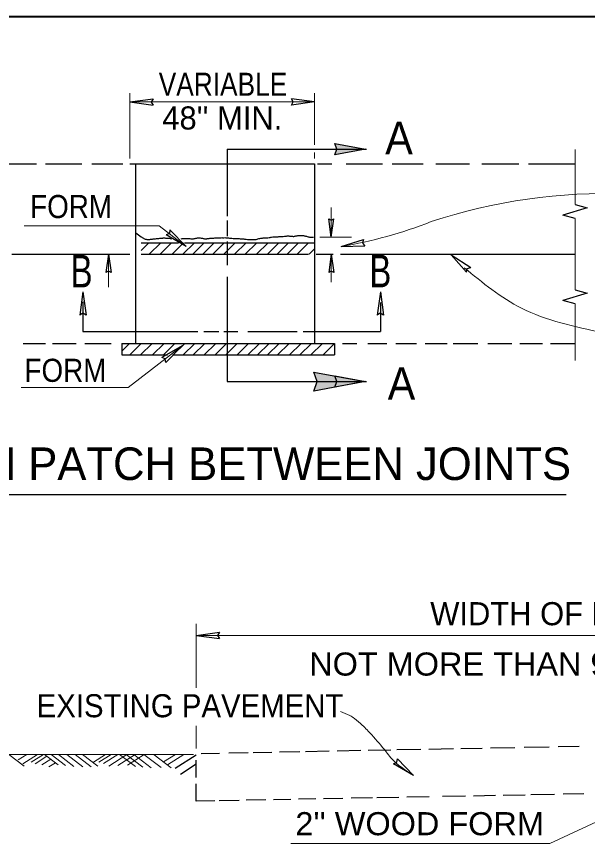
# Model space of a CAD drawing. Extents: x 68 to 441, y -138 to 136.
# Drawn here: x 119.86 to 151.57, y 38.64 to 84.62 of the extents above; entities that cross this region are included whole.
import ezdxf
from ezdxf.enums import TextEntityAlignment as Align

# ---------------------------------------------------------------- set-up
doc = ezdxf.new("R2010")
doc.units = 0
doc.header["$LTSCALE"] = 0.51
doc.layers.add('1', color=7, linetype='Continuous', lineweight=13)

msp = doc.modelspace()

# ---------------------------------------------------------------- hatches: boundary and pattern name
at = {"layer": '1'}
for points in [[(137.5462, 76.9271), (137.6532, 77.243), (137.548, 77.5612), (139.2474, 77.2501)], [(136.3766, 63.7929), (136.555, 64.3192), (136.3796, 64.8496), (139.2122, 64.3308)], [(137.5459, 64.0066), (137.6529, 64.3222), (137.5478, 64.6407), (139.2472, 64.3293)], [(137.5459, 64.0066), (137.6529, 64.3222), (137.5478, 64.6407), (139.2472, 64.3293)]]:
    msp.add_hatch(color=256, dxfattribs=at).paths.add_polyline_path(points)

# ---------------------------------------------------------------- linework, layer by layer
at = {"layer": '1', "lineweight": 40}
msp.add_line((103.6603, 84.6188), (428.6647, 84.6188), dxfattribs=at)
at = {"layer": '1'}
for p, q in [((126.1575, 80.3515), (126.1572, 76.7182)), ((136.4136, 80.351), (136.4136, 77.4818)), ((126.1575, 79.868), (136.4136, 79.868)), ((136.4133, 77.0673), (136.4136, 76.718)), ((150.8992, 74.1677), (150.8992, 77.2186)), ((137.3426, 74.0039), (137.3426, 72.3472)), ((150.8992, 73.391), (150.8992, 69.4192)), ((136.7103, 72.3472), (138.4702, 72.3472)), ((126.7825, 71.6185), (127.2102, 72.0429)), ((127.2331, 71.4088), (127.8718, 72.0429)), ((127.8316, 71.4088), (128.4707, 72.0427)), ((128.4988, 71.4091), (129.1377, 72.0427)), ((129.0967, 71.4088), (129.7357, 72.0429)), ((129.6416, 71.4088), (130.2807, 72.0427)), ((130.1981, 71.4088), (130.8372, 72.0427)), ((130.7581, 71.4086), (131.3972, 72.0427)), ((131.3672, 71.4088), (132.0062, 72.0427)), ((131.9657, 71.4086), (132.6046, 72.0427)), ((132.5628, 71.4086), (133.2016, 72.0427)), ((133.1933, 71.4086), (133.8321, 72.0427)), ((133.7974, 71.4086), (134.4362, 72.0427)), ((134.3328, 71.4086), (134.9716, 72.0424)), ((134.8885, 71.4086), (135.5273, 72.0424)), ((135.4442, 71.4086), (136.0831, 72.0424)), ((124.9667, 71.4093), (124.9667, 69.5757)), ((136.111, 71.4086), (136.4126, 71.7076)), ((137.3423, 71.4088), (137.3426, 69.8493)), ((150.8866, 68.6457), (150.8866, 65.4967)), ((125.6997, 66.0215), (126.1273, 66.4458)), ((126.1502, 65.8118), (126.7891, 66.4456)), ((126.7488, 65.8116), (127.3876, 66.4456)), ((127.416, 65.8118), (128.0546, 66.4456)), ((128.0138, 65.8118), (128.6527, 66.4456)), ((129.1153, 65.8116), (129.7541, 66.4456)), ((129.6753, 65.8116), (130.3141, 66.4453)), ((130.2844, 65.8116), (130.9235, 66.4456)), ((130.8827, 65.8116), (131.5217, 66.4453)), ((131.4797, 65.8116), (132.1188, 66.4453)), ((132.1103, 65.8113), (132.7493, 66.4456)), ((132.7143, 65.8116), (133.3534, 66.4453)), ((133.2497, 65.8113), (133.8887, 66.4453)), ((133.8054, 65.8113), (134.4445, 66.4453)), ((134.3614, 65.8113), (135.0002, 66.4453)), ((135.0282, 65.8113), (135.667, 66.4453)), ((135.5998, 65.8116), (136.2386, 66.4453)), ((136.2132, 65.8113), (136.8522, 66.4453)), ((136.8862, 65.8113), (137.5251, 66.4453)), ((129.8402, 47.2854), (129.8404, 50.8439)), ((129.8402, 50.2057), (180.4024, 50.2059)), ((129.8399, 43.926), (129.8399, 45.1804)), ((129.6866, 43.5957), (114.5992, 43.5957)), ((119.4343, 43.5957), (120.2778, 42.9463)), ((120.4197, 43.5955), (119.9523, 43.2942)), ((121.0206, 43.5955), (120.2021, 43.0672)), ((121.3511, 43.5955), (120.6639, 43.152)), ((121.5477, 43.4913), (120.8897, 43.0664)), ((121.7525, 43.3338), (121.2655, 43.0191)), ((121.4123, 43.5955), (122.1683, 43.0133)), ((121.7769, 43.5955), (122.5812, 42.9766)), ((122.1812, 43.5955), (123.0472, 42.929)), ((122.6443, 43.5957), (123.5462, 42.9018)), ((123.1142, 43.5955), (124.0048, 42.9101)), ((123.5212, 43.5955), (124.372, 42.9408)), ((124.8054, 43.5955), (124.1308, 43.1603)), ((125.1107, 43.5957), (124.4288, 43.1555)), ((125.4875, 43.5955), (124.6957, 43.0841)), ((125.9919, 43.5957), (124.9841, 42.9451)), ((126.4399, 43.5955), (125.4749, 42.9725)), ((125.5746, 43.5957), (126.4581, 42.9159)), ((125.9497, 43.5955), (126.8797, 42.8799)), ((126.9433, 43.5957), (126.0228, 43.0012)), ((126.371, 43.5955), (127.3436, 42.8469)), ((126.927, 43.5955), (127.8834, 42.8595)), ((127.5104, 43.5686), (128.4507, 42.8452)), ((128.6783, 43.5955), (128.0244, 43.1734)), ((129.154, 43.5957), (128.2416, 43.0063)), ((122.0141, 43.1323), (121.6589, 42.9028))]:
    msp.add_line(p, q, dxfattribs=at)
at = {"layer": '1', "lineweight": 25}
for p, q in [((126.1575, 79.868), (127.4432, 80.0447)), ((136.4136, 79.868), (135.1276, 80.0449)), ((126.1575, 79.868), (127.4435, 79.6912)), ((136.4136, 79.868), (135.1276, 79.6916)), ((131.5646, 77.2477), (131.5641, 73.5254)), ((131.5646, 77.2477), (139.3003, 77.2477)), ((118.7228, 76.4225), (120.9569, 76.4225)), ((121.4701, 76.4225), (123.4928, 76.4225)), ((124.0362, 76.4225), (125.7568, 76.4222)), ((126.1572, 76.4225), (136.4136, 76.422)), ((126.4727, 76.4225), (126.4717, 66.4456)), ((136.4136, 76.422), (136.4117, 66.4453)), ((136.5744, 76.4217), (137.3793, 76.4217)), ((138.1642, 76.4217), (140.1865, 76.4217)), ((140.7299, 76.4217), (142.4506, 76.4214)), ((143.145, 76.4217), (145.0167, 76.4217)), ((145.7111, 76.4214), (147.7637, 76.4212)), ((148.3072, 76.4214), (150.8992, 76.4214)), ((150.8992, 73.391), (150.2142, 73.5738)), ((131.5643, 73.2742), (131.5643, 72.4003)), ((137.3426, 72.3472), (137.2011, 73.3759)), ((137.3426, 72.3472), (137.4837, 73.3759)), ((129.2867, 71.8337), (128.3767, 72.7592)), ((126.4872, 72.5977), (126.7825, 72.3738)), ((129.2867, 71.8337), (128.1606, 72.4796)), ((137.8991, 71.8317), (139.1379, 72.2193)), ((126.7825, 72.0429), (128.85, 72.0429)), ((129.1784, 72.0429), (136.4126, 72.0424)), ((131.5641, 72.1164), (131.5641, 70.7949)), ((137.8991, 71.8317), (139.1966, 71.871)), ((119.5987, 71.4093), (126.1565, 71.4091)), ((124.9663, 71.4091), (124.8247, 70.3804)), ((124.9663, 71.4091), (125.1074, 70.3802)), ((126.7825, 71.4091), (136.0813, 71.4088)), ((136.5039, 71.4088), (137.4398, 71.4088)), ((137.3423, 71.4088), (137.2011, 70.3802)), ((137.3423, 71.4088), (137.4837, 70.3799)), ((137.8623, 71.4086), (150.8866, 71.4081)), ((143.9967, 71.3751), (144.8586, 70.4041)), ((143.9967, 71.3751), (145.0882, 70.6724)), ((123.5452, 69.3072), (123.3684, 68.0212)), ((123.5452, 69.3072), (123.7218, 68.0212)), ((140.0675, 69.3057), (139.8907, 68.0198)), ((140.0675, 69.3057), (140.2442, 68.02)), ((123.5452, 68.7582), (123.5452, 67.1096)), ((140.0675, 68.7137), (140.0675, 67.1101)), ((150.8866, 68.6457), (150.2017, 68.8284)), ((123.5452, 67.1096), (129.9257, 67.1101)), ((130.2683, 67.1098), (131.1002, 67.1101)), ((131.369, 67.1098), (132.152, 67.1098)), ((132.7146, 67.1098), (135.4551, 67.1101)), ((135.773, 67.1101), (140.0675, 67.1101)), ((120.232, 66.4458), (121.4666, 66.4461)), ((121.8474, 66.4461), (123.1737, 66.4461)), ((123.6461, 66.4458), (125.1205, 66.4461)), ((125.6997, 66.4458), (125.6997, 65.8121)), ((129.0541, 66.3049), (127.928, 65.659)), ((129.0541, 66.3049), (128.1442, 65.3794)), ((128.5588, 65.8116), (129.1976, 66.4456)), ((137.9708, 66.4456), (138.7599, 66.4456)), ((139.3788, 66.4456), (140.437, 66.4456)), ((140.9212, 66.4453), (142.0692, 66.4453)), ((142.5532, 66.4453), (143.7818, 66.4451)), ((144.1107, 66.4451), (145.4918, 66.4451)), ((146.0478, 66.4451), (147.363, 66.4451)), ((147.8075, 66.4451), (149.0831, 66.4451)), ((149.5279, 66.4448), (150.8866, 66.4448)), ((125.6997, 65.8121), (128.2474, 65.8121)), ((128.5217, 65.8121), (137.5251, 65.8116)), ((114.0946, 58.0478), (150.3854, 58.0468)), ((129.8404, 50.2052), (131.1263, 50.3818)), ((129.8404, 50.2052), (131.1263, 50.0282)), ((132.7299, 43.6823), (131.6491, 43.6617)), ((134.0402, 43.7073), (133.0005, 43.6873)), ((135.5927, 43.7367), (134.4561, 43.7151)), ((137.2281, 43.7677), (135.9046, 43.7425)), ((138.9751, 43.8009), (137.6718, 43.776)), ((140.6524, 43.8326), (139.398, 43.8089)), ((142.3227, 43.8643), (140.9922, 43.8392)), ((144.1393, 43.8986), (142.7668, 43.8726)), ((145.7267, 43.9288), (144.548, 43.9063)), ((147.5352, 43.9632), (146.1903, 43.9376)), ((149.4486, 43.9995), (148.0617, 43.9731)), ((151.1047, 44.0307), (149.9477, 44.0087)), ((129.8402, 43.5553), (128.6722, 42.8012)), ((129.8397, 42.303), (129.8399, 43.2741)), ((131.1359, 43.6519), (130.11, 43.6328)), ((141.9155, 42.4216), (141.0116, 43.3528)), ((129.8399, 43.0478), (128.962, 42.4808)), ((141.9155, 42.4216), (140.7937, 43.0748)), ((129.8397, 40.9882), (129.8399, 41.9562)), ((151.3753, 41.3967), (150.218, 41.3745)), ((130.8656, 41.0072), (129.8397, 40.9882)), ((132.2318, 41.0334), (131.1082, 41.0121)), ((133.7146, 41.0614), (132.6192, 41.0407)), ((135.0947, 41.0876), (134.1233, 41.0692)), ((136.481, 41.114), (135.5162, 41.0956)), ((137.9781, 41.1424), (136.9099, 41.122)), ((139.6383, 41.1739), (138.4415, 41.1512)), ((141.0894, 41.2011), (139.8727, 41.1782)), ((142.7806, 41.2333), (141.5394, 41.2099)), ((144.7909, 41.2713), (143.5223, 41.2474)), ((146.4677, 41.3032), (145.248, 41.2801)), ((148.1176, 41.3345), (146.8837, 41.3111)), ((149.7463, 41.3657), (148.4365, 41.3407))]:
    msp.add_line(p, q, dxfattribs=at)
for points in [[(127.4432, 80.0447), (127.3441, 79.8662), (127.4435, 79.6912)], [(135.1276, 79.6916), (135.227, 79.87), (135.1276, 80.0449)], [(150.8992, 74.1677), (151.5626, 73.9907), (150.2142, 73.5738)], [(137.2011, 73.3759), (137.3441, 73.2963), (137.4837, 73.3759)], [(128.3767, 72.7592), (128.3463, 72.5571), (128.1606, 72.4796)], [(139.1379, 72.2193), (139.0695, 72.0267), (139.1966, 71.871)], [(125.1074, 70.3802), (124.9647, 70.4599), (124.8247, 70.3804)], [(137.4837, 70.3799), (137.3408, 70.4597), (137.2011, 70.3802)], [(144.8586, 70.4041), (144.8988, 70.6042), (145.0882, 70.6724)], [(131.5641, 70.1397), (131.5641, 64.3272), (139.3001, 64.327)], [(150.8992, 69.4192), (151.55, 69.2455), (150.2017, 68.8284)], [(123.7218, 68.0212), (123.5431, 68.1207), (123.3684, 68.0212)], [(140.2442, 68.02), (140.0655, 68.1192), (139.8907, 68.0198)], [(125.6997, 66.4458), (137.5251, 66.4453), (137.5251, 65.8113)], [(128.1442, 65.3794), (128.1137, 65.5815), (127.928, 65.659)], [(131.1263, 50.3818), (131.0269, 50.2034), (131.1263, 50.0282)], [(140.7937, 43.0748), (140.9822, 43.154), (141.0116, 43.3528)]]:
    msp.add_lwpolyline(points, dxfattribs=at)
for points in [[(137.5462, 76.9271), (137.6532, 77.243), (137.548, 77.5612), (139.2474, 77.2501)], [(136.3766, 63.7929), (136.555, 64.3192), (136.3796, 64.8496), (139.2122, 64.3308)], [(137.5459, 64.0066), (137.6529, 64.3222), (137.5478, 64.6407), (139.2472, 64.3293)], [(137.5459, 64.0066), (137.6529, 64.3222), (137.5478, 64.6407), (139.2472, 64.3293)]]:
    msp.add_lwpolyline(points, close=True, dxfattribs=at)
at = {"layer": '1'}
for points in [[(129.0058, 72.0331), (127.7785, 72.9865), (120.2816, 72.9865)], [(129.0546, 66.3047), (126.0664, 63.9978), (120.1167, 63.9978)], [(154.3895, 40.9106), (149.4888, 38.6412), (135.0967, 38.6412)]]:
    msp.add_lwpolyline(points, dxfattribs=at)
for centre, radius, start, end in [((152.5898, 43.9991), 30.7812, 87.86489, 108.35807), ((133.7124, 96.6965), 25.2143, 279.55733, 291.35746)]:
    msp.add_arc(centre, radius, start, end, dxfattribs=at)
at = {"layer": '1', "lineweight": 25}
for points in [[(126.7825, 72.3738), (126.8336, 72.3404), (126.9098, 72.2978), (126.9607, 72.2642), (127.0282, 72.2387), (127.0958, 72.2304), (127.1636, 72.2216), (127.2567, 72.2304), (127.3242, 72.2387), (127.4004, 72.247), (127.4764, 72.2556), (127.5696, 72.2642), (127.6793, 72.2727), (127.7642, 72.281), (127.8656, 72.2978), (127.9416, 72.2981), (128.0095, 72.3064), (128.0941, 72.3064), (128.1867, 72.2978), (128.2544, 72.2978), (128.339, 72.2896), (128.4238, 72.2724), (128.4661, 72.2523)], [(128.9962, 72.2616), (129.0072, 72.2642), (129.1256, 72.281), (129.2102, 72.281), (129.3202, 72.281), (129.3964, 72.281), (129.4892, 72.2724), (129.5738, 72.2556), (129.6498, 72.2556), (129.7262, 72.2724), (129.9122, 72.3062), (129.9884, 72.3064), (130.0644, 72.3064), (130.1576, 72.2978), (130.225, 72.281), (130.3012, 72.2639), (130.3858, 72.2642), (130.4536, 72.2727), (130.521, 72.281), (130.597, 72.2893), (130.6816, 72.2896), (130.775, 72.2978), (130.8678, 72.3064), (130.9524, 72.315), (131.037, 72.315), (131.1384, 72.315), (131.2313, 72.3233), (131.3076, 72.3233), (131.375, 72.3233), (131.4767, 72.3233), (131.5613, 72.315), (131.6376, 72.3064), (131.7304, 72.2981), (131.8233, 72.2896), (131.9588, 72.281), (132.0687, 72.281), (132.1702, 72.2724), (132.2887, 72.2642), (132.3564, 72.2558), (132.441, 72.2556), (132.5252, 72.247), (132.6947, 72.2302), (132.8215, 72.2216), (132.9315, 72.2218), (133.0244, 72.2218), (133.1007, 72.2218), (133.1684, 72.2218), (133.2612, 72.2556), (133.3796, 72.281), (133.4727, 72.2978), (133.557, 72.3064), (133.6502, 72.315), (133.7516, 72.315), (133.8195, 72.3233), (133.9462, 72.3402), (134.0224, 72.3572), (134.1576, 72.3738), (134.2676, 72.3741), (134.3604, 72.3741), (134.4367, 72.3827), (134.5382, 72.391), (134.6058, 72.391), (134.741, 72.4081)], [(134.741, 72.4081), (134.8512, 72.4164), (134.9272, 72.4333), (135.0287, 72.4164), (135.105, 72.4078), (135.1978, 72.3996)], [(135.1885, 72.4003), (135.2661, 72.3978), (135.3297, 72.4098), (135.4032, 72.4243), (135.479, 72.4366), (135.557, 72.4428), (135.6388, 72.4446), (135.7269, 72.4446), (135.7984, 72.4406), (135.8722, 72.4262), (135.9582, 72.4056), (136.0604, 72.3749), (136.1258, 72.3605), (136.1976, 72.3505), (136.2877, 72.3484), (136.3614, 72.3464)]]:
    msp.add_spline(points, degree=3, dxfattribs=at)
at = {"layer": '1'}
for points in [[(152.4288, 67.0477), (147.9027, 68.4061), (144.7293, 70.6525)], [(137.855, 45.9692), (138.3756, 45.7571), (138.6391, 45.5837), (139.0629, 45.2237), (139.5898, 44.6773), (140.3862, 43.7387), (140.6497, 43.4108), (141.9152, 42.4208)]]:
    msp.add_spline(points, degree=3, dxfattribs=at)

# ---------------------------------------------------------------- texts
for s, height, width, p in [('VARIABLE ', 1.284, 0.85, (131.528, 80.2131)), ('A', 1.812, 0.95, (141.1047, 76.9576)), ('FORM', 1.284, 0.9, (122.888, 73.4127)), ('B', 1.812, 0.75, (123.4735, 69.5578)), ('B', 1.812, 0.75, (140.0681, 69.5642)), ('FORM', 1.284, 0.9, (122.5743, 64.3064)), ('A', 1.812, 0.95, (141.2417, 63.3092)), ("NOT MORE THAN 9''", 1.284, 1.05, (144.7738, 47.9758)), ('EXISTING PAVEMENT', 1.284, 0.95, (129.4941, 45.6574)), ("2'' WOOD FORM", 1.284, 1.05, (142.2493, 39.0989))]:
    msp.add_text(s, height=height, dxfattribs=dict(at, width=width)).set_placement(p, align=Align.CENTER)
for s, height, p in [("48'' MIN. ", 1.284, (131.5257, 78.3367)), ('PLAN PATCH BETWEEN JOINTS', 1.812, (132.0825, 58.8483)), ('WIDTH OF EXISTING PAVEMENT', 1.284, (156.29, 50.7752))]:
    msp.add_text(s, height=height, dxfattribs=at).set_placement(p, align=Align.CENTER)

doc.saveas('drawing.dxf')
